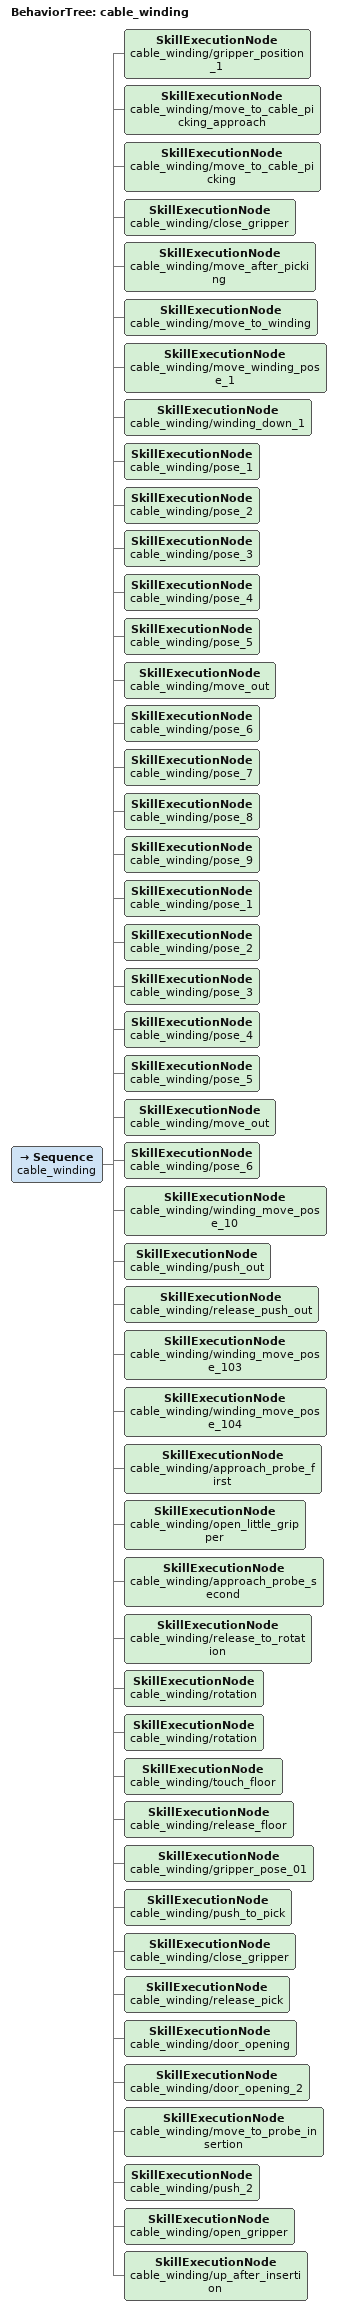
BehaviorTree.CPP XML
<?xml version="1.0"?>
<root BTCPP_format="4">
  <BehaviorTree ID="cable_winding">
    <Sequence name="cable_winding">
      <SkillExecutionNode    name="cable_winding/gripper_position_1"/>
      <SkillExecutionNode    name="cable_winding/move_to_cable_picking_approach"/>
      <SkillExecutionNode    name="cable_winding/move_to_cable_picking"/>
      <SkillExecutionNode    name="cable_winding/close_gripper"/>
      <SkillExecutionNode    name="cable_winding/move_after_picking"/>

      <SkillExecutionNode    name="cable_winding/move_to_winding"/>
      <SkillExecutionNode    name="cable_winding/move_winding_pose_1"/>
      <SkillExecutionNode    name="cable_winding/winding_down_1"/>
      <SkillExecutionNode    name="cable_winding/pose_1"/>
      <SkillExecutionNode    name="cable_winding/pose_2"/>
      <SkillExecutionNode    name="cable_winding/pose_3"/>
      <SkillExecutionNode    name="cable_winding/pose_4"/>
      <SkillExecutionNode    name="cable_winding/pose_5"/>
      <SkillExecutionNode    name="cable_winding/move_out"/>
      <SkillExecutionNode    name="cable_winding/pose_6"/>
      <SkillExecutionNode    name="cable_winding/pose_7"/>
      <SkillExecutionNode    name="cable_winding/pose_8"/>
      <SkillExecutionNode    name="cable_winding/pose_9"/>

      <SkillExecutionNode    name="cable_winding/pose_1"/>
      <SkillExecutionNode    name="cable_winding/pose_2"/>
      <SkillExecutionNode    name="cable_winding/pose_3"/>
      <SkillExecutionNode    name="cable_winding/pose_4"/>
      <SkillExecutionNode    name="cable_winding/pose_5"/>
      <SkillExecutionNode    name="cable_winding/move_out"/>
      <SkillExecutionNode    name="cable_winding/pose_6"/>

      <SkillExecutionNode    name="cable_winding/winding_move_pose_10"/>
      <SkillExecutionNode    name="cable_winding/push_out"/>
      <SkillExecutionNode    name="cable_winding/release_push_out"/>

      <SkillExecutionNode    name="cable_winding/winding_move_pose_103"/>
      <SkillExecutionNode    name="cable_winding/winding_move_pose_104"/>

      <SkillExecutionNode    name="cable_winding/approach_probe_first"/>
      <SkillExecutionNode    name="cable_winding/open_little_gripper"/>
      <SkillExecutionNode    name="cable_winding/approach_probe_second"/>
      <SkillExecutionNode    name="cable_winding/release_to_rotation"/>
      <SkillExecutionNode    name="cable_winding/rotation"/>
      <SkillExecutionNode    name="cable_winding/rotation"/>
      <SkillExecutionNode    name="cable_winding/touch_floor"/>
      <SkillExecutionNode    name="cable_winding/release_floor"/>

      <SkillExecutionNode    name="cable_winding/gripper_pose_01"/>
      <SkillExecutionNode    name="cable_winding/push_to_pick"/>
      <SkillExecutionNode    name="cable_winding/close_gripper"/>
      <SkillExecutionNode    name="cable_winding/release_pick"/>

      <SkillExecutionNode    name="cable_winding/door_opening"/>
      <SkillExecutionNode    name="cable_winding/door_opening_2"/>

      <SkillExecutionNode    name="cable_winding/move_to_probe_insertion"/>
      <SkillExecutionNode    name="cable_winding/push_2"/>
      <SkillExecutionNode    name="cable_winding/open_gripper"/>
      <SkillExecutionNode    name="cable_winding/up_after_insertion"/>

    </Sequence>
  </BehaviorTree>
</root>
